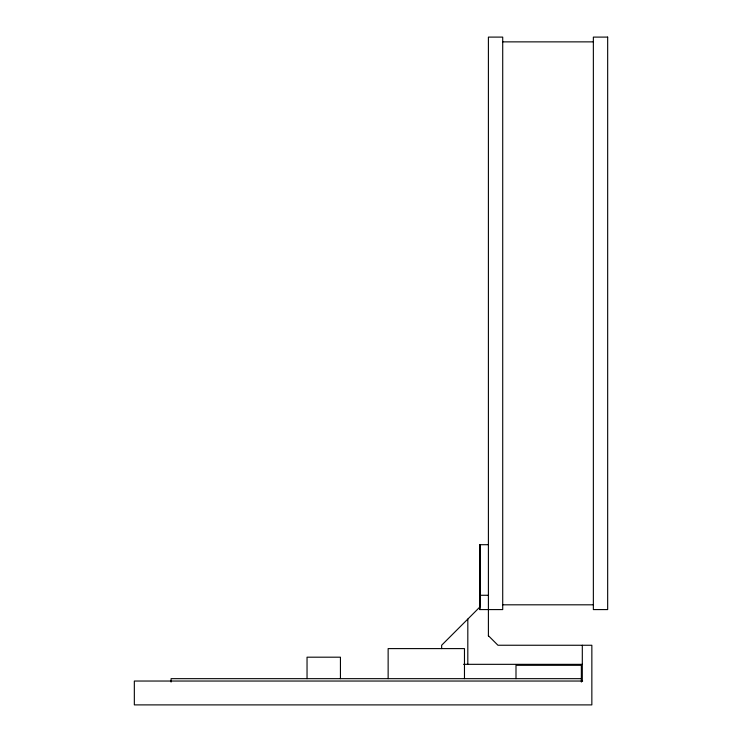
<?xml version="1.0" encoding="UTF-8"?>
<svg xmlns="http://www.w3.org/2000/svg" width="742" height="742" viewBox="0 0 742 742"><rect width="100%" height="100%" fill="white"/><g stroke="black" fill="none" stroke-linecap="round" stroke-linejoin="round"><path stroke-width="1.11" d="M441.648 648.601L441.648 645.234L479.814 607.077L479.907 544.702L488.403 544.702M467.812 664.322L467.822 619.06M479.814 609.581L479.907 544.702L479.814 609.581L502.714 609.59L502.714 37.1L488.403 37.1L488.403 636.033M582.303 681.045L582.312 645.262M502.714 41.867L593.359 41.867M479.814 595.269L488.403 595.269M502.714 604.813L593.359 604.813M463.555 664.322L582.312 664.35M581.357 678.661L171.077 678.661L171.077 682.065M582.656 681.035L134.33 681.035L134.339 704.891L591.847 704.9L591.856 645.262L497.947 645.243L488.403 635.699M581.357 682.065L581.357 665.305L515.996 665.305L515.996 678.661M464.473 678.661L464.473 648.601L388.14 648.601L388.14 678.661M340.439 678.661L340.439 657.189L307.04 657.189L307.04 678.661M607.67 37.1L593.359 37.1L593.359 609.59L607.67 609.581L607.67 37.1"/></g></svg>
